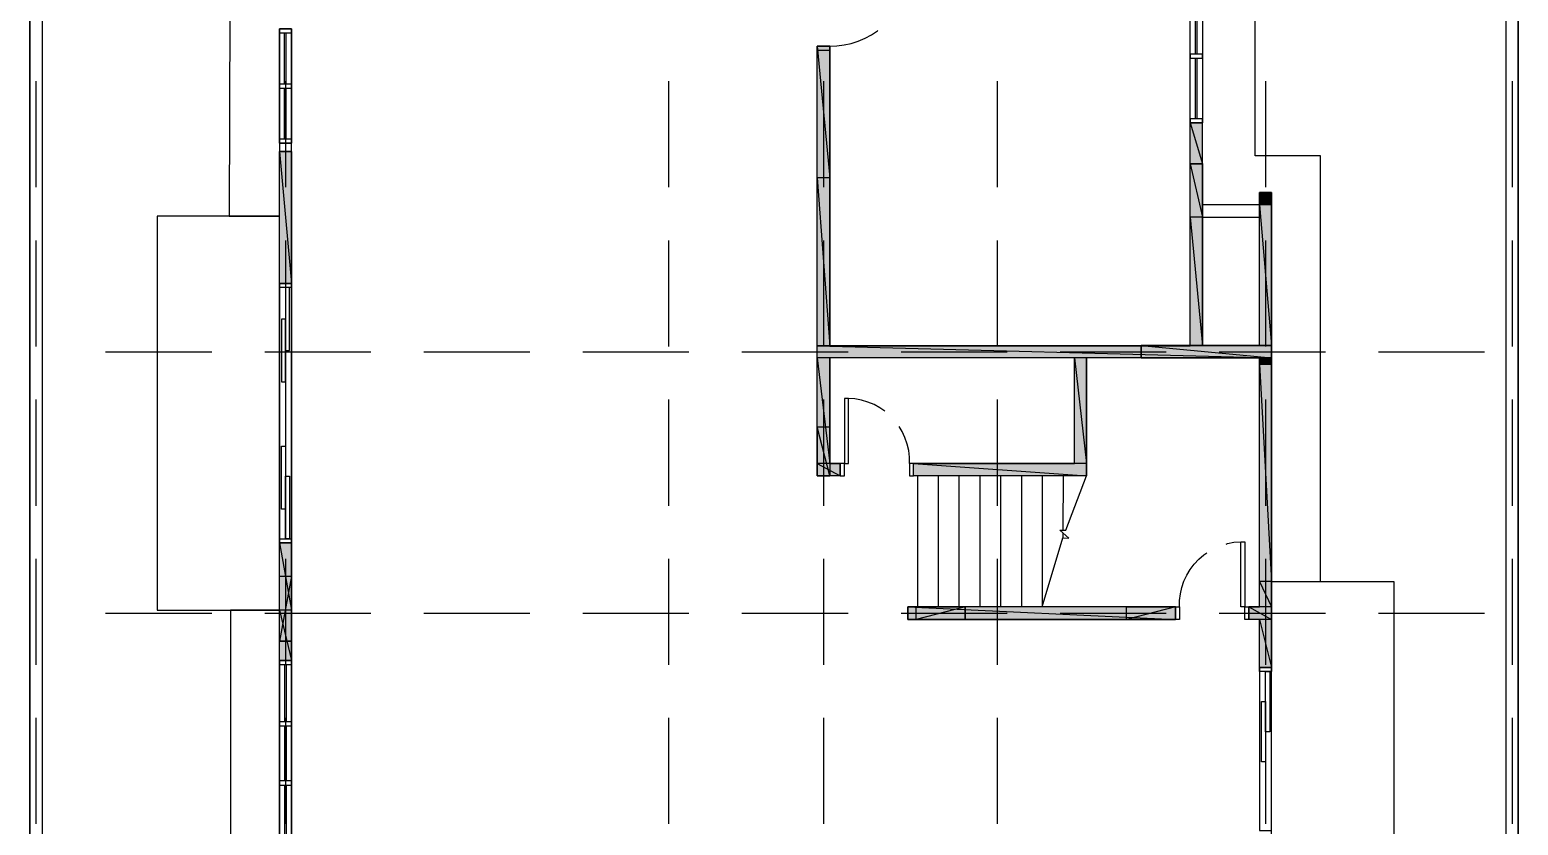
# Model space of a CAD drawing. Header units: millimetres. Extents: x -73 to 18170, y -77 to 30262.
# Drawn here: x -73 to 18170, y 10055 to 19804 of the extents above; entities that cross this region are included whole.
import ezdxf

# ---------------------------------------------------------------- set-up
doc = ezdxf.new("R2010")
doc.units = ezdxf.units.MM
for name, color, linetype, true_color in [('SRC-FILLSTROKE-000000', 7, 'Continuous', 0x000000), ('SRC-STROKE-000000', 7, 'Continuous', 0x000000), ('SRC-STROKE-636466', 7, 'Continuous', 0x636466), ('SRC-STROKE-767676', 7, 'Continuous', 0x767676), ('SRC-STROKE-939598', 7, 'Continuous', 0x939598)]:
    doc.layers.add(name, color=color, linetype=linetype, true_color=true_color)

msp = doc.modelspace()

# ---------------------------------------------------------------- hatches: boundary and pattern name
at = {"layer": 'SRC-FILLSTROKE-000000', "true_color": 0x000000}
h = msp.add_hatch(color=7, dxfattribs=at)
h.dxf.hatch_style = 1
h.paths.add_polyline_path([(9731, 19604), (9579, 19604), (9731, 17990), (9731, 19604)])
h = msp.add_hatch(color=7, dxfattribs=at)
h.dxf.hatch_style = 1
h.paths.add_polyline_path([(9579, 19604), (9731, 17990), (9579, 17990), (9579, 19604)])
h = msp.add_hatch(color=7, dxfattribs=at)
h.dxf.hatch_style = 1
h.paths.add_polyline_path([(14301, 18664), (14151, 18664), (14301, 18159), (14301, 18664)])
h = msp.add_hatch(color=7, dxfattribs=at)
h.dxf.hatch_style = 1
h.paths.add_polyline_path([(14151, 18664), (14301, 18159), (14151, 18159), (14151, 18664)])
h = msp.add_hatch(color=7, dxfattribs=at)
h.dxf.hatch_style = 1
h.paths.add_polyline_path([(3136, 18313), (2986, 18313), (3136, 16695), (3136, 18313)])
h = msp.add_hatch(color=7, dxfattribs=at)
h.dxf.hatch_style = 1
h.paths.add_polyline_path([(2986, 18313), (3136, 16695), (2986, 16695), (2986, 18313)])
h = msp.add_hatch(color=7, dxfattribs=at)
h.dxf.hatch_style = 1
h.paths.add_polyline_path([(14301, 18159), (14151, 18159), (14301, 17509), (14301, 18159)])
h = msp.add_hatch(color=7, dxfattribs=at)
h.dxf.hatch_style = 1
h.paths.add_polyline_path([(14151, 18159), (14301, 17509), (14151, 17509), (14151, 18159)])
h = msp.add_hatch(color=7, dxfattribs=at)
h.dxf.hatch_style = 1
h.paths.add_polyline_path([(9731, 17990), (9579, 17990), (9731, 15932), (9731, 17990)])
h = msp.add_hatch(color=7, dxfattribs=at)
h.dxf.hatch_style = 1
h.paths.add_polyline_path([(9579, 17990), (9731, 15932), (9579, 15932), (9579, 17990)])
h = msp.add_hatch(color=7, dxfattribs=at)
h.dxf.hatch_style = 1
h.paths.add_polyline_path([(15148, 17808), (14998, 17808), (15148, 17659), (15148, 17808)])
h = msp.add_hatch(color=7, dxfattribs=at)
h.dxf.hatch_style = 1
h.paths.add_polyline_path([(14998, 17808), (15148, 17659), (14998, 17659), (14998, 17808)])
h = msp.add_hatch(color=7, dxfattribs=at)
h.dxf.hatch_style = 1
h.paths.add_polyline_path([(15148, 17659), (14998, 17659), (15148, 15934), (15148, 17659)])
h = msp.add_hatch(color=7, dxfattribs=at)
h.dxf.hatch_style = 1
h.paths.add_polyline_path([(14998, 17659), (15148, 15934), (14998, 15934), (14998, 17659)])
h = msp.add_hatch(color=7, dxfattribs=at)
h.dxf.hatch_style = 1
h.paths.add_polyline_path([(14301, 17509), (14151, 17509), (14301, 15934), (14301, 17509)])
h = msp.add_hatch(color=7, dxfattribs=at)
h.dxf.hatch_style = 1
h.paths.add_polyline_path([(14151, 17509), (14301, 15934), (14151, 15934), (14151, 17509)])
h = msp.add_hatch(color=7, dxfattribs=at)
h.dxf.hatch_style = 1
h.paths.add_polyline_path([(15148, 15932), (9579, 15932), (15148, 15785), (15148, 15932)])
h = msp.add_hatch(color=7, dxfattribs=at)
h.dxf.hatch_style = 1
h.paths.add_polyline_path([(9579, 15932), (15148, 15785), (9579, 15785), (9579, 15932)])
h = msp.add_hatch(color=7, dxfattribs=at)
h.dxf.hatch_style = 1
h.paths.add_polyline_path([(15148, 15934), (13549, 15934), (15148, 15785), (15148, 15934)])
h = msp.add_hatch(color=7, dxfattribs=at)
h.dxf.hatch_style = 1
h.paths.add_polyline_path([(13549, 15934), (15148, 15785), (13549, 15785), (13549, 15934)])
h = msp.add_hatch(color=7, dxfattribs=at)
h.dxf.hatch_style = 1
h.paths.add_polyline_path([(15148, 15934), (14151, 15934), (15148, 15932), (15148, 15934)])
h = msp.add_hatch(color=7, dxfattribs=at)
h.dxf.hatch_style = 1
h.paths.add_polyline_path([(14151, 15934), (15148, 15932), (14151, 15932), (14151, 15934)])
h = msp.add_hatch(color=7, dxfattribs=at)
h.dxf.hatch_style = 1
h.paths.add_polyline_path([(9731, 15785), (9579, 15785), (9731, 14487), (9731, 15785)])
h = msp.add_hatch(color=7, dxfattribs=at)
h.dxf.hatch_style = 1
h.paths.add_polyline_path([(9579, 15785), (9731, 14487), (9579, 14487), (9579, 15785)])
h = msp.add_hatch(color=7, dxfattribs=at)
h.dxf.hatch_style = 1
h.paths.add_polyline_path([(12879, 15785), (12730, 15785), (12879, 14487), (12879, 15785)])
h = msp.add_hatch(color=7, dxfattribs=at)
h.dxf.hatch_style = 1
h.paths.add_polyline_path([(12730, 15785), (12879, 14487), (12730, 14487), (12730, 15785)])
h = msp.add_hatch(color=7, dxfattribs=at)
h.dxf.hatch_style = 1
h.paths.add_polyline_path([(15148, 15785), (14998, 15785), (15148, 15707), (15148, 15785)])
h = msp.add_hatch(color=7, dxfattribs=at)
h.dxf.hatch_style = 1
h.paths.add_polyline_path([(14998, 15785), (15148, 15707), (14998, 15707), (14998, 15785)])
h = msp.add_hatch(color=7, dxfattribs=at)
h.dxf.hatch_style = 1
h.paths.add_polyline_path([(15148, 15707), (14998, 15707), (15148, 13040), (15148, 15707)])
h = msp.add_hatch(color=7, dxfattribs=at)
h.dxf.hatch_style = 1
h.paths.add_polyline_path([(14998, 15707), (15148, 13040), (14998, 13040), (14998, 15707)])
h = msp.add_hatch(color=7, dxfattribs=at)
h.dxf.hatch_style = 1
h.paths.add_polyline_path([(9579, 14337), (9731, 14337), (9579, 14938), (9579, 14337)])
h = msp.add_hatch(color=7, dxfattribs=at)
h.dxf.hatch_style = 1
h.paths.add_polyline_path([(9731, 14337), (9579, 14938), (9731, 14938), (9731, 14337)])
h = msp.add_hatch(color=7, dxfattribs=at)
h.dxf.hatch_style = 1
h.paths.add_polyline_path([(9861, 14487), (9579, 14487), (9861, 14337), (9861, 14487)])
h = msp.add_hatch(color=7, dxfattribs=at)
h.dxf.hatch_style = 1
h.paths.add_polyline_path([(9579, 14487), (9861, 14337), (9579, 14337), (9579, 14487)])
h = msp.add_hatch(color=7, dxfattribs=at)
h.dxf.hatch_style = 1
h.paths.add_polyline_path([(12879, 14487), (10760, 14487), (12879, 14337), (12879, 14487)])
h = msp.add_hatch(color=7, dxfattribs=at)
h.dxf.hatch_style = 1
h.paths.add_polyline_path([(10760, 14487), (12879, 14337), (10760, 14337), (10760, 14487)])
h = msp.add_hatch(color=7, dxfattribs=at)
h.dxf.hatch_style = 1
h.paths.add_polyline_path([(3136, 13514), (2986, 13514), (3136, 12689), (3136, 13514)])
h = msp.add_hatch(color=7, dxfattribs=at)
h.dxf.hatch_style = 1
h.paths.add_polyline_path([(2986, 13514), (3136, 12689), (2986, 12689), (2986, 13514)])
h = msp.add_hatch(color=7, dxfattribs=at)
h.dxf.hatch_style = 1
h.paths.add_polyline_path([(3136, 12309), (3136, 13109), (2986, 12309), (3136, 12309)])
h = msp.add_hatch(color=7, dxfattribs=at)
h.dxf.hatch_style = 1
h.paths.add_polyline_path([(3136, 13109), (2986, 12309), (2986, 13109), (3136, 13109)])
h = msp.add_hatch(color=7, dxfattribs=at)
h.dxf.hatch_style = 1
h.paths.add_polyline_path([(15148, 13040), (14998, 13040), (15148, 12730), (15148, 13040)])
h = msp.add_hatch(color=7, dxfattribs=at)
h.dxf.hatch_style = 1
h.paths.add_polyline_path([(14998, 13040), (15148, 12730), (14998, 12730), (14998, 13040)])
h = msp.add_hatch(color=7, dxfattribs=at)
h.dxf.hatch_style = 1
h.paths.add_polyline_path([(3136, 12689), (2986, 12689), (3136, 12073), (3136, 12689)])
h = msp.add_hatch(color=7, dxfattribs=at)
h.dxf.hatch_style = 1
h.paths.add_polyline_path([(2986, 12689), (3136, 12073), (2986, 12073), (2986, 12689)])
h = msp.add_hatch(color=7, dxfattribs=at)
h.dxf.hatch_style = 1
h.paths.add_polyline_path([(13969, 12730), (10687, 12730), (13969, 12578), (13969, 12730)])
h = msp.add_hatch(color=7, dxfattribs=at)
h.dxf.hatch_style = 1
h.paths.add_polyline_path([(10687, 12730), (13969, 12578), (10687, 12578), (10687, 12730)])
h = msp.add_hatch(color=7, dxfattribs=at)
h.dxf.hatch_style = 1
h.paths.add_polyline_path([(11393, 12578), (11393, 12730), (10793, 12578), (11393, 12578)])
h = msp.add_hatch(color=7, dxfattribs=at)
h.dxf.hatch_style = 1
h.paths.add_polyline_path([(11393, 12730), (10793, 12578), (10793, 12730), (11393, 12730)])
h = msp.add_hatch(color=7, dxfattribs=at)
h.dxf.hatch_style = 1
h.paths.add_polyline_path([(13969, 12578), (13969, 12730), (13369, 12578), (13969, 12578)])
h = msp.add_hatch(color=7, dxfattribs=at)
h.dxf.hatch_style = 1
h.paths.add_polyline_path([(13969, 12730), (13369, 12578), (13369, 12730), (13969, 12730)])
h = msp.add_hatch(color=7, dxfattribs=at)
h.dxf.hatch_style = 1
h.paths.add_polyline_path([(15148, 12730), (14868, 12730), (15148, 12578), (15148, 12730)])
h = msp.add_hatch(color=7, dxfattribs=at)
h.dxf.hatch_style = 1
h.paths.add_polyline_path([(14868, 12730), (15148, 12578), (14868, 12578), (14868, 12730)])
h = msp.add_hatch(color=7, dxfattribs=at)
h.dxf.hatch_style = 1
h.paths.add_polyline_path([(15148, 12578), (14998, 12578), (15148, 11989), (15148, 12578)])
h = msp.add_hatch(color=7, dxfattribs=at)
h.dxf.hatch_style = 1
h.paths.add_polyline_path([(14998, 12578), (15148, 11989), (14998, 11989), (14998, 12578)])

# ---------------------------------------------------------------- linework, layer by layer
at = {"layer": 'SRC-FILLSTROKE-000000'}
for points in [[(9731, 19604), (9579, 19604), (9731, 17990), (9731, 19604)], [(9579, 19604), (9731, 17990), (9579, 17990), (9579, 19604)], [(14301, 18664), (14151, 18664), (14301, 18159), (14301, 18664)], [(14151, 18664), (14301, 18159), (14151, 18159), (14151, 18664)], [(3136, 18313), (2986, 18313), (3136, 16695), (3136, 18313)], [(2986, 18313), (3136, 16695), (2986, 16695), (2986, 18313)], [(14301, 18159), (14151, 18159), (14301, 17509), (14301, 18159)], [(14151, 18159), (14301, 17509), (14151, 17509), (14151, 18159)], [(9731, 17990), (9579, 17990), (9731, 15932), (9731, 17990)], [(9579, 17990), (9731, 15932), (9579, 15932), (9579, 17990)], [(15148, 17808), (14998, 17808), (15148, 17659), (15148, 17808)], [(14998, 17808), (15148, 17659), (14998, 17659), (14998, 17808)], [(15148, 17659), (14998, 17659), (15148, 15934), (15148, 17659)], [(14998, 17659), (15148, 15934), (14998, 15934), (14998, 17659)], [(14301, 17509), (14151, 17509), (14301, 15934), (14301, 17509)], [(14151, 17509), (14301, 15934), (14151, 15934), (14151, 17509)], [(15148, 15932), (9579, 15932), (15148, 15785), (15148, 15932)], [(9579, 15932), (15148, 15785), (9579, 15785), (9579, 15932)], [(15148, 15934), (13549, 15934), (15148, 15785), (15148, 15934)], [(13549, 15934), (15148, 15785), (13549, 15785), (13549, 15934)], [(15148, 15934), (14151, 15934), (15148, 15932), (15148, 15934)], [(14151, 15934), (15148, 15932), (14151, 15932), (14151, 15934)], [(9731, 15785), (9579, 15785), (9731, 14487), (9731, 15785)], [(9579, 15785), (9731, 14487), (9579, 14487), (9579, 15785)], [(12879, 15785), (12730, 15785), (12879, 14487), (12879, 15785)], [(12730, 15785), (12879, 14487), (12730, 14487), (12730, 15785)], [(15148, 15785), (14998, 15785), (15148, 15707), (15148, 15785)], [(14998, 15785), (15148, 15707), (14998, 15707), (14998, 15785)], [(15148, 15707), (14998, 15707), (15148, 13040), (15148, 15707)], [(14998, 15707), (15148, 13040), (14998, 13040), (14998, 15707)], [(9579, 14337), (9731, 14337), (9579, 14938), (9579, 14337)], [(9731, 14337), (9579, 14938), (9731, 14938), (9731, 14337)], [(9861, 14487), (9579, 14487), (9861, 14337), (9861, 14487)], [(9579, 14487), (9861, 14337), (9579, 14337), (9579, 14487)], [(12879, 14487), (10760, 14487), (12879, 14337), (12879, 14487)], [(10760, 14487), (12879, 14337), (10760, 14337), (10760, 14487)], [(3136, 13514), (2986, 13514), (3136, 12689), (3136, 13514)], [(2986, 13514), (3136, 12689), (2986, 12689), (2986, 13514)], [(3136, 12309), (3136, 13109), (2986, 12309), (3136, 12309)], [(3136, 13109), (2986, 12309), (2986, 13109), (3136, 13109)], [(15148, 13040), (14998, 13040), (15148, 12730), (15148, 13040)], [(14998, 13040), (15148, 12730), (14998, 12730), (14998, 13040)], [(3136, 12689), (2986, 12689), (3136, 12073), (3136, 12689)], [(2986, 12689), (3136, 12073), (2986, 12073), (2986, 12689)], [(13969, 12730), (10687, 12730), (13969, 12578), (13969, 12730)], [(10687, 12730), (13969, 12578), (10687, 12578), (10687, 12730)], [(11393, 12578), (11393, 12730), (10793, 12578), (11393, 12578)], [(11393, 12730), (10793, 12578), (10793, 12730), (11393, 12730)], [(13969, 12578), (13969, 12730), (13369, 12578), (13969, 12578)], [(13969, 12730), (13369, 12578), (13369, 12730), (13969, 12730)], [(15148, 12730), (14868, 12730), (15148, 12578), (15148, 12730)], [(14868, 12730), (15148, 12578), (14868, 12578), (14868, 12730)], [(15148, 12578), (14998, 12578), (15148, 11989), (15148, 12578)], [(14998, 12578), (15148, 11989), (14998, 11989), (14998, 12578)]]:
    msp.add_lwpolyline(points, dxfattribs=at)
at = {"layer": 'SRC-STROKE-000000'}
for points in [[(2986, 72), (2986, -77), (-73, -77), (-73, 72), (-73, 30262), (77, 30262), (18170, 30262), (18170, 30113), (18170, -77), (18021, -77), (18021, 72), (18021, 30113), (14301, 30113), (77, 30113), (77, 26367), (77, 72), (2986, 72), (77, 72)], [(-73, 30262), (-73, -77), (18170, -77), (18170, 30262), (-73, 30262)], [(14151, 21065), (14301, 21065), (14301, 18664), (14151, 18664), (14151, 21065)], [(2986, 18313), (3136, 18313), (3136, 19815), (2986, 19815), (2986, 18313)], [(14998, 17659), (14998, 17808), (15148, 17808), (15148, 15707), (14998, 15707), (14998, 15785), (12879, 15785), (12879, 14337), (12730, 14337), (10760, 14337), (10760, 14487), (12730, 14487), (12730, 15785), (9731, 15785), (9731, 14487), (9861, 14487), (9861, 14337), (9579, 14337), (9579, 19604), (9731, 19604), (9731, 17990), (9731, 15932), (14151, 15932), (14151, 18664)], [(14301, 17659), (14301, 18664)], [(3136, 16695), (2986, 16695), (2986, 18313), (3136, 18313), (3136, 16695)], [(14301, 18159), (14301, 17509), (14151, 17509), (14151, 18159), (14301, 18159)], [(1487, 12689), (2986, 12689), (2986, 17518), (1487, 17518), (1487, 12689)], [(14998, 17659), (14301, 17659), (14301, 15934), (14998, 15934), (14998, 17659)], [(14301, 17509), (14998, 17509), (14998, 17659), (14301, 17659), (14301, 17509)], [(3136, 13514), (2986, 13514), (2986, 16695), (3136, 16695), (3136, 13514)], [(15148, 15934), (13549, 15934), (13549, 15785), (15148, 15785), (15148, 15934)], [(14998, 11989), (14998, 12578), (14868, 12578), (14868, 12730), (14998, 12730), (14998, 15707), (15148, 15707), (15148, 11989), (14998, 11989)], [(9579, 14337), (9579, 14938), (9731, 14938), (9731, 14337), (9579, 14337)], [(10806, 14337), (10806, 12730)], [(11059, 14337), (11059, 12730)], [(11315, 14337), (11315, 12730)], [(11571, 14337), (11571, 12730)], [(11826, 14337), (11826, 12730)], [(12080, 14337), (12080, 12730)], [(12335, 14337), (12335, 12730)], [(12335, 12730), (12589, 13577), (12663, 13575), (12552, 13670), (12626, 13670), (12879, 14337)], [(12591, 14337), (12589, 13670)], [(3136, 12073), (2986, 12073), (2986, 13514), (3136, 13514), (3136, 12073)], [(12589, 13640), (12589, 13577)], [(3136, 13109), (3136, 12309), (2986, 12309), (2986, 13109), (3136, 13109)], [(15148, 9259), (15148, 13040), (16647, 13040), (16647, 8279), (15148, 8279), (15148, 9109)], [(13969, 12730), (10687, 12730), (10687, 12578), (13969, 12578), (13969, 12730)], [(11393, 12578), (10793, 12578), (10793, 12730), (11393, 12730), (11393, 12578)], [(13969, 12578), (13369, 12578), (13369, 12730), (13969, 12730), (13969, 12578)], [(2986, 9072), (3136, 9072), (3136, 12073), (2986, 12073), (2986, 9072)], [(14998, 9989), (15148, 9989), (15148, 11989), (14998, 11989), (14998, 9989)]]:
    msp.add_lwpolyline(points, dxfattribs=at)
at = {"layer": 'SRC-STROKE-636466'}
for points in [[(3288, 26367), (3288, 22568), (2986, 22568), (2386, 22568), (2369, 17518), (2986, 17518)], [(15148, 13040), (15748, 13040), (15748, 17659), (15748, 18259), (14944, 18259), (14944, 22850), (14301, 22850)], [(3136, 13514), (3136, 16695), (2986, 16695), (2986, 13514), (3136, 13514)], [(3136, 16695), (3136, 16645), (2986, 16645), (2986, 16695), (3136, 16695)], [(3062, 16645), (3062, 13564)], [(3062, 15873), (3112, 15873), (3112, 16645), (3062, 16645), (3062, 15873)], [(3012, 15488), (3062, 15488), (3062, 16259), (3012, 16259), (3012, 15488)], [(3012, 14699), (3062, 14699), (3062, 13928), (3012, 13928), (3012, 14699)], [(3062, 14333), (3112, 14333), (3112, 13564), (3062, 13564), (3062, 14333)], [(3136, 13564), (3136, 13514), (2986, 13514), (2986, 13564), (3136, 13564)], [(2986, 12689), (2386, 12689), (2386, 72), (2986, 72), (2986, -77)], [(2986, 9072), (2986, 12073), (3136, 12073), (3136, 9072), (2986, 9072)], [(2986, 12073), (2986, 12023), (3136, 12023), (3136, 12073), (2986, 12073)], [(3051, 12023), (3051, 11324)], [(3071, 12023), (3071, 11324)], [(2986, 11324), (2986, 11274), (3136, 11274), (3136, 11324), (2986, 11324)], [(3051, 11274), (3051, 10598)], [(3071, 11274), (3071, 10598)], [(2986, 10598), (2986, 10548), (3136, 10548), (3136, 10598), (2986, 10598)], [(3051, 10548), (3051, 9874)], [(3071, 10548), (3071, 9874)]]:
    msp.add_lwpolyline(points, dxfattribs=at)
at = {"layer": 'SRC-STROKE-767676'}
for points in [[(14301, 21065), (14301, 18664), (14151, 18664), (14151, 21065), (14301, 21065)], [(14216, 19505), (14216, 20222)], [(14236, 19505), (14236, 20222)], [(3136, 19815), (3136, 18415), (2986, 18415), (2986, 19815), (3136, 19815)], [(3136, 19765), (3136, 19815), (2986, 19815), (2986, 19765), (3136, 19765)], [(3051, 19139), (3051, 19765)], [(3071, 19139), (3071, 19765)], [(9731, 19604), (9820, 19607), (9909, 19620), (9995, 19637), (10082, 19665), (10164, 19700), (10245, 19741), (10318, 19791), (10323, 19793)], [(9579, 19604), (9579, 19555), (9731, 19555), (9731, 19604), (9579, 19604)], [(14301, 19455), (14301, 19505), (14151, 19505), (14151, 19455), (14301, 19455)], [(14216, 18714), (14216, 19455)], [(14236, 18714), (14236, 19455)], [(3136, 19089), (3136, 19139), (2986, 19139), (2986, 19089), (3136, 19089)], [(3051, 18465), (3051, 19089)], [(3071, 18465), (3071, 19089)], [(14301, 18664), (14301, 18714), (14151, 18714), (14151, 18664), (14301, 18664)], [(3136, 18415), (3136, 18465), (2986, 18465), (2986, 18415), (3136, 18415)], [(9911, 14487), (9961, 14487), (9961, 15286), (9911, 15286), (9911, 14487)], [(10405, 15130), (10344, 15172), (10275, 15211), (10199, 15241), (10121, 15265), (10041, 15280), (9961, 15286)], [(10710, 14487), (10708, 14567), (10700, 14649), (10680, 14727), (10654, 14805), (10619, 14879), (10583, 14942)], [(9861, 14337), (9911, 14337), (9911, 14487), (9861, 14487), (9861, 14337)], [(10710, 14337), (10760, 14337), (10760, 14487), (10710, 14487), (10710, 14337)], [(14589, 13501), (14608, 13508), (14686, 13523), (14769, 13529)], [(14818, 12730), (14769, 12730), (14769, 13529), (14818, 13529), (14818, 12730)], [(14019, 12730), (14019, 12810), (14030, 12890), (14047, 12970), (14073, 13046), (14108, 13120), (14151, 13189), (14199, 13254), (14255, 13315), (14316, 13367), (14353, 13393)], [(14019, 12578), (13969, 12578), (13969, 12730), (14019, 12730), (14019, 12578)], [(14868, 12578), (14818, 12578), (14818, 12730), (14868, 12730), (14868, 12578)], [(14998, 11989), (15148, 11989), (15148, 11939), (14998, 11939), (14998, 11989)], [(14998, 11989), (14998, 9989), (15148, 9989), (15148, 11989), (14998, 11989)], [(15124, 11939), (15124, 11200), (15074, 11200), (15074, 11939), (15124, 11939)], [(15074, 11571), (15074, 10832), (15022, 10832), (15022, 11571), (15074, 11571)]]:
    msp.add_lwpolyline(points, dxfattribs=at)
at = {"layer": 'SRC-STROKE-939598'}
for points in [[(1, 19173), (1, 17873)], [(3062, 19173), (3062, 17873)], [(7755, 19173), (7755, 17873)], [(9655, 19173), (9655, 17873)], [(11785, 19173), (11785, 17873)], [(15072, 19173), (15072, 17873)], [(18096, 19173), (18096, 17873)], [(1, 17223), (1, 15923)], [(3062, 17223), (3062, 15923)], [(7755, 17223), (7755, 15923)], [(9655, 17223), (9655, 15923)], [(11785, 17223), (11785, 15923)], [(15072, 17223), (15072, 15923)], [(18096, 17223), (18096, 15923)], [(857, 15858), (2157, 15858)], [(2807, 15858), (4106, 15858)], [(4756, 15858), (6056, 15858)], [(6706, 15858), (8006, 15858)], [(8656, 15858), (9956, 15858)], [(10606, 15858), (11906, 15858)], [(12556, 15858), (13856, 15858)], [(14506, 15858), (15806, 15858)], [(16456, 15858), (17756, 15858)], [(1, 15271), (1, 13971)], [(3062, 15271), (3062, 13971)], [(7755, 15271), (7755, 13971)], [(9655, 15271), (9655, 13971)], [(11785, 15271), (11785, 13971)], [(15072, 15271), (15072, 13971)], [(18096, 15271), (18096, 13971)], [(1, 13321), (1, 12021)], [(3062, 13321), (3062, 12021)], [(7755, 13321), (7755, 12021)], [(9655, 13321), (9655, 12021)], [(11785, 13321), (11785, 12021)], [(15072, 13321), (15072, 12021)], [(18096, 13321), (18096, 12021)], [(857, 12654), (2157, 12654)], [(2807, 12654), (4106, 12654)], [(4756, 12654), (6056, 12654)], [(6706, 12654), (8006, 12654)], [(8656, 12654), (9956, 12654)], [(10606, 12654), (11906, 12654)], [(12556, 12654), (13856, 12654)], [(14506, 12654), (15806, 12654)], [(16456, 12654), (17756, 12654)], [(1, 11371), (1, 10071)], [(3062, 11371), (3062, 10071)], [(7755, 11371), (7755, 10071)], [(9655, 11371), (9655, 10071)], [(11785, 11371), (11785, 10071)], [(15072, 11371), (15072, 10071)], [(18096, 11371), (18096, 10071)]]:
    msp.add_lwpolyline(points, dxfattribs=at)

doc.saveas('drawing.dxf')
